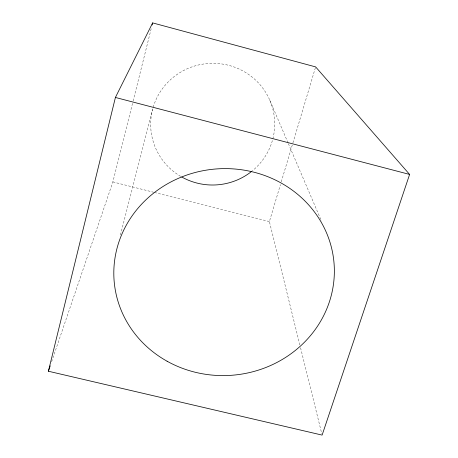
<?xml version="1.0" encoding="UTF-8"?>
<svg xmlns="http://www.w3.org/2000/svg" width="458" height="458" viewBox="0 0 458 458"><rect width="100%" height="100%" fill="white"/><g stroke="black" fill="none" stroke-linecap="round" stroke-linejoin="round"><path stroke-width="0.34" stroke-dasharray="2.29 1.72" d="M51.617 361.774L112.874 181.923L132.934 101.722M133.106 101.029L151.432 27.738M120.425 234.983L152.548 109.502M299.864 344.977L269.39 221.569L280.439 184.614M281.258 181.878L292.719 143.554M292.925 142.867L315.636 66.902M112.874 181.923L153.733 192.274M154.426 192.452L269.39 221.569M269.785 100.205L288.053 142.907M288.334 143.566L321.493 221.088M300.545 347.748L321.774 433.715M180.675 176.37A62.036 60.84 -4.4 0 1 163.454 87.312A62.036 60.84 -4.4 0 1 255.638 80.127A62.036 60.84 -4.4 0 1 252.432 170.777"/><path stroke-width="0.69" d="M48.393 371.238L115.416 97.451L152.64 22.9L315.636 66.902L409.607 174.429L322.117 435.1L48.393 371.238L50.237 365.827M152.125 24.972L152.64 22.9M115.416 97.451L409.607 174.429M251.35 171.647A62.036 60.84 -4.4 0 1 181.809 177.023M167.101 361.23A110.315 103.451 -4.4 0 0 334.34 273.094A110.315 103.451 -4.4 0 0 170.811 181.986A110.315 103.451 -4.4 0 0 167.101 361.23"/></g></svg>
